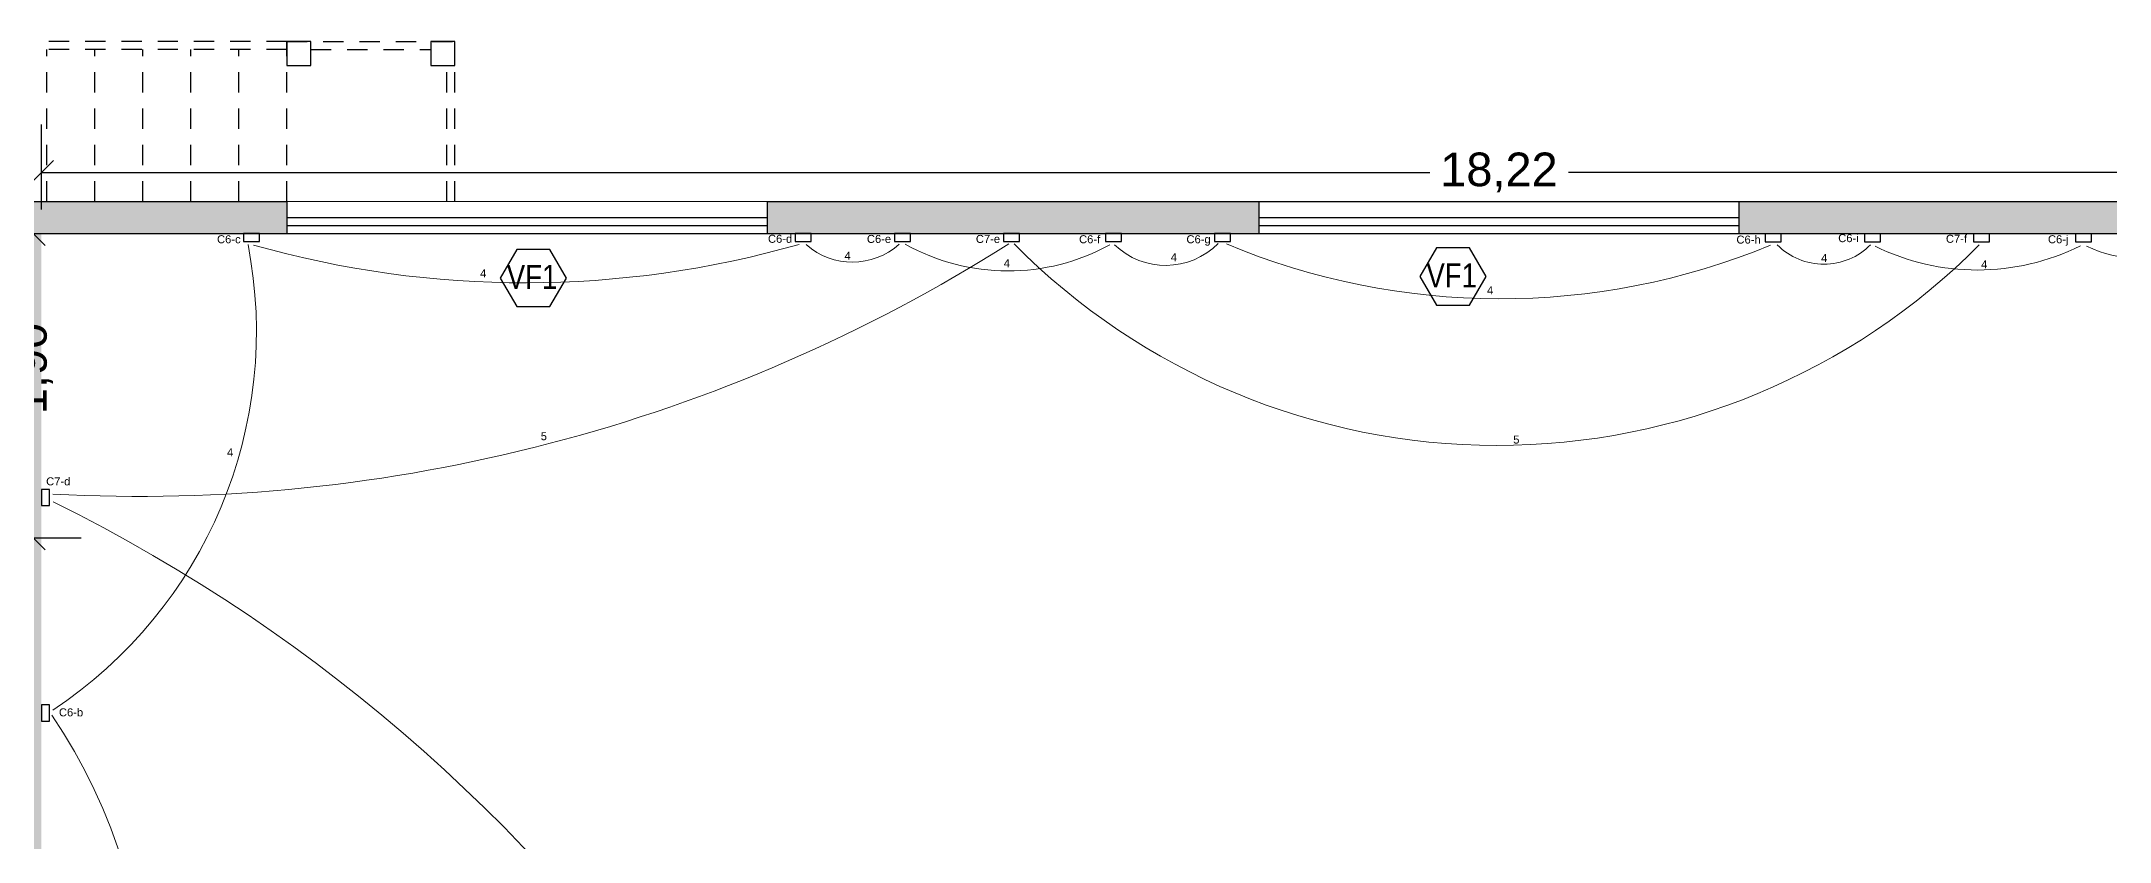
# Model space of a CAD drawing. Header units: millimetres. Extents: x 569 to 671, y 232 to 291.
# Drawn here: x 581.68 to 594.61, y 243.79 to 248.79 of the extents above; entities that cross this region are included whole.
import ezdxf

# ---------------------------------------------------------------- set-up
doc = ezdxf.new("R2010")
doc.units = ezdxf.units.MM
doc.linetypes.add('DASHED', pattern=[19.05, 12.7, -6.35])
doc.layers.add('Cotas', color=9, linetype='Continuous', lineweight=13)
doc.layers.add('Mobiliario', color=84, linetype='Continuous', lineweight=18)
for name, color, linetype in [('Muros', 1, 'Continuous'), ('Proyeccion', 2, 'DASHED'), ('Texto', 241, 'Continuous'), ('Vista', 4, 'Continuous')]:
    doc.layers.add(name, color=color, linetype=linetype)
doc.styles.add('CARATULA', font='arial.ttf')
doc.styles.add('Cecilia-3', font='ARIALN.TTF', dxfattribs={"height": 0.04})
doc.styles.get("Standard").update_dxf_attribs({"font": 'arial.ttf'})
doc.dimstyles.new('Seba', dxfattribs={"dimscale": 0.3, "dimtxt": 0.7, "dimasz": 0.5, "dimexe": 1, "dimexo": 0.5, "dimgap": 0.3, "dimtad": 0, "dimzin": 1, "dimtxsty": 'CARATULA', "dimblk": 'OBLIQUE', "dimcen": 0.5, "dimclrd": 256, "dimclre": 256, "dimadec": 0, "dimazin": 0, "dimtm": 1e-09, "dimtfac": 1, "dimtmove": 0, "dimatfit": 3, "dimldrblk": 'OBLIQUE', "dimfxl": 1.25, "dimarcsym": 1})

# ---------------------------------------------------------------- blocks, each defined once
blk = doc.blocks.new('_Oblique')
at = {"color": 0, "linetype": 'ByBlock', "lineweight": -2}
blk.add_line((-0.5, -0.5), (0.5, 0.5), dxfattribs=at)
blk = doc.blocks.new('*D306')
at = {"layer": 'Cotas', "lineweight": -2, "transparency": 16777216}
for p, q in [((581.682, 247.74), (581.682, 248.271)), ((599.901, 247.74), (599.901, 248.271)), ((581.682, 247.971), (590.358, 247.971)), ((599.901, 247.971), (591.225, 247.971))]:
    blk.add_line(p, q, dxfattribs=at)
at = {"layer": 'Defpoints', "color": 0, "transparency": 16777216}
for p in [(581.682, 247.971), (581.682, 247.59), (599.901, 247.59)]:
    blk.add_point(p, dxfattribs=at)
at = {"layer": 'Cotas', "lineweight": -2, "transparency": 16777216, "xscale": 0.15, "yscale": 0.15, "zscale": 0.15, "rotation": 180}
blk.add_blockref('_Oblique', (581.682, 247.971), dxfattribs=at)
at = {"layer": 'Cotas', "lineweight": -2, "transparency": 16777216, "xscale": 0.15, "yscale": 0.15, "zscale": 0.15}
blk.add_blockref('_Oblique', (599.901, 247.971), dxfattribs=at)
at = {"layer": 'Cotas', "color": 0, "transparency": 16777216, "insert": (590.791, 247.971), "char_height": 0.21, "attachment_point": 5, "style": 'CARATULA'}
blk.add_mtext('18,22', dxfattribs=at)
blk = doc.blocks.new('*D293')
at = {"layer": 'Cotas', "lineweight": -2, "transparency": 16777216}
for p, q in [((581.63, 247.59), (581.63, 247.099)), ((581.632, 247.59), (581.93, 247.59)), ((581.63, 245.69), (581.63, 246.394)), ((581.63, 245.69), (581.93, 245.69))]:
    blk.add_line(p, q, dxfattribs=at)
at = {"layer": 'Defpoints', "color": 0, "transparency": 16777216}
for p in [(581.482, 247.59), (581.63, 247.59), (581.48, 245.69)]:
    blk.add_point(p, dxfattribs=at)
at = {"layer": 'Cotas', "lineweight": -2, "transparency": 16777216, "xscale": 0.15, "yscale": 0.15, "zscale": 0.15}
for p, rotation in [((581.63, 247.59), 90), ((581.63, 245.69), 270)]:
    blk.add_blockref('_Oblique', p, dxfattribs=dict(at, rotation=rotation))
at = {"layer": 'Cotas', "color": 0, "transparency": 16777216, "insert": (581.63, 246.747), "char_height": 0.21, "attachment_point": 5, "rotation": 90, "style": 'CARATULA'}
blk.add_mtext('1,90', dxfattribs=at)

msp = doc.modelspace()

# ---------------------------------------------------------------- hatches: boundary and pattern name
at = {"layer": 'Muros'}
h = msp.add_hatch(color=256, dxfattribs=at)
h.dxf.hatch_style = 1
h.paths.add_polyline_path([(600.021, 247.79), (598.366, 247.79), (598.366, 247.59), (599.901, 247.59), (600.536, 246.388), (600.713, 246.482)])
h.paths.add_polyline_path([(595.366, 247.79), (592.291, 247.79), (592.291, 247.59), (595.366, 247.59)])
h.paths.add_polyline_path([(589.291, 247.79), (586.582, 247.79), (586.217, 247.79), (586.217, 247.59), (586.582, 247.59), (589.291, 247.59)])
h.paths.add_polyline_path([(602.583, 242.945), (602.406, 242.852), (603.099, 241.541), (603.275, 241.635)])
h.paths.add_polyline_path([(605.145, 238.098), (604.968, 238.005), (605.505, 236.99), (604.436, 236.99), (604.436, 236.79), (605.837, 236.79)])
h.paths.add_polyline_path([(601.436, 236.99), (598.366, 236.99), (598.366, 236.79), (601.436, 236.79)])
h.paths.add_polyline_path([(595.366, 236.99), (592.291, 236.99), (592.291, 236.79), (595.366, 236.79)])
h.paths.add_polyline_path([(589.291, 236.99), (586.582, 236.99), (586.217, 236.99), (586.217, 236.79), (586.582, 236.79), (589.291, 236.79)])
h.paths.add_polyline_path([(600.151, 242.29, 1), (599.651, 242.29, 1)])
h.paths.add_polyline_path([(594.081, 242.29, 1), (593.581, 242.29, 1)])
h.paths.add_polyline_path([(588.002, 242.29, 1), (587.502, 242.29, 1)])
h.paths.add_polyline_path([(583.217, 236.99), (581.682, 236.99), (581.682, 238.29), (581.482, 238.29), (581.482, 236.99), (581.082, 236.99), (581.082, 236.79), (583.217, 236.79)])
h.paths.add_polyline_path([(581.682, 241.09), (576.782, 241.09), (576.782, 240.89), (578.482, 240.89), (578.482, 236.99), (577.782, 236.99), (577.782, 236.79), (578.682, 236.79), (578.682, 240.89), (581.482, 240.89), (581.482, 239.79), (581.682, 239.79)])
h.paths.add_polyline_path([(575.882, 237.79), (576.782, 237.79), (576.782, 237.69), (576.882, 237.69), (576.882, 237.89), (575.882, 237.89), (575.882, 238.69), (576.782, 238.69), (576.782, 238.59), (576.882, 238.59), (576.882, 238.79), (575.882, 238.79), (575.882, 239.59), (576.882, 239.59), (576.882, 239.69), (575.882, 239.69), (575.882, 241.49), (575.682, 241.49), (575.682, 236.79), (576.582, 236.79), (576.582, 236.99), (575.882, 236.99)])
h.paths.add_polyline_path([(579.382, 243.69), (578.682, 243.69), (578.682, 245.49), (580.282, 245.49), (580.282, 243.49), (580.682, 243.49), (580.682, 243.69), (580.482, 243.69), (580.482, 245.69), (578.682, 245.69), (578.682, 247.59), (579.082, 247.59), (579.082, 247.79), (577.782, 247.79), (577.782, 247.59), (578.482, 247.59), (578.482, 243.69), (576.782, 243.69), (576.782, 243.49), (579.382, 243.49)])
h.paths.add_polyline_path([(581.682, 247.59), (583.217, 247.59), (583.217, 247.79), (581.482, 247.79), (581.482, 243.49), (581.682, 243.49)])
h.paths.add_polyline_path([(580.682, 247.79), (580.282, 247.79), (580.282, 247.59), (580.682, 247.59)])
h.paths.add_polyline_path([(576.582, 247.79), (575.682, 247.79), (575.682, 243.29), (575.882, 243.29), (575.882, 244.89), (576.882, 244.89), (576.882, 245.09), (576.782, 245.09), (576.782, 244.99), (575.882, 244.99), (575.882, 245.79), (576.882, 245.79), (576.882, 245.99), (576.782, 245.99), (576.782, 245.89), (575.882, 245.89), (575.882, 246.69), (576.882, 246.69), (576.882, 246.89), (576.782, 246.89), (576.782, 246.79), (575.882, 246.79), (575.882, 247.59), (576.582, 247.59)])

# ---------------------------------------------------------------- linework, layer by layer
at = {"color": 7, "true_color": 0xffffff}
for p, q in [((583.045, 247.59), (582.945, 247.59)), ((582.945, 247.59), (582.945, 247.54)), ((582.945, 247.54), (582.995, 247.54)), ((582.995, 247.54), (583.045, 247.54)), ((583.045, 247.54), (583.045, 247.59)), ((586.492, 247.59), (586.392, 247.59)), ((586.392, 247.59), (586.392, 247.54)), ((586.392, 247.54), (586.442, 247.54)), ((586.442, 247.54), (586.492, 247.54)), ((586.492, 247.54), (586.492, 247.59)), ((587.113, 247.59), (587.013, 247.59)), ((587.013, 247.59), (587.013, 247.54)), ((587.013, 247.54), (587.063, 247.54)), ((587.063, 247.54), (587.113, 247.54)), ((587.113, 247.54), (587.113, 247.59)), ((588.432, 247.59), (588.332, 247.59)), ((588.332, 247.59), (588.332, 247.54)), ((588.332, 247.54), (588.382, 247.54)), ((588.382, 247.54), (588.432, 247.54)), ((588.432, 247.54), (588.432, 247.59)), ((589.113, 247.59), (589.013, 247.59)), ((589.013, 247.59), (589.013, 247.54)), ((589.013, 247.54), (589.063, 247.54)), ((589.063, 247.54), (589.113, 247.54)), ((589.113, 247.54), (589.113, 247.59)), ((592.554, 247.588), (592.454, 247.588)), ((592.454, 247.588), (592.454, 247.538)), ((592.454, 247.538), (592.504, 247.538)), ((592.504, 247.538), (592.554, 247.538)), ((592.554, 247.538), (592.554, 247.588)), ((593.175, 247.588), (593.075, 247.588)), ((593.075, 247.588), (593.075, 247.538)), ((593.075, 247.538), (593.125, 247.538)), ((593.125, 247.538), (593.175, 247.538)), ((593.175, 247.538), (593.175, 247.588)), ((594.494, 247.588), (594.394, 247.588)), ((594.394, 247.588), (594.394, 247.538)), ((594.394, 247.538), (594.444, 247.538)), ((594.444, 247.538), (594.494, 247.538)), ((594.494, 247.538), (594.494, 247.588)), ((581.732, 244.645), (581.682, 244.645)), ((581.682, 244.645), (581.682, 244.545)), ((581.682, 244.545), (581.732, 244.545)), ((581.732, 244.595), (581.732, 244.645)), ((581.732, 244.545), (581.732, 244.595))]:
    msp.add_line(p, q, dxfattribs=at)
at = {"color": 4}
for p, q in [((587.794, 247.59), (587.694, 247.59)), ((587.694, 247.59), (587.694, 247.54)), ((587.694, 247.54), (587.744, 247.54)), ((587.744, 247.54), (587.794, 247.54)), ((587.794, 247.54), (587.794, 247.59)), ((593.856, 247.588), (593.756, 247.588)), ((593.756, 247.588), (593.756, 247.538)), ((593.756, 247.538), (593.806, 247.538)), ((593.806, 247.538), (593.856, 247.538)), ((593.856, 247.538), (593.856, 247.588)), ((581.732, 245.992), (581.682, 245.992)), ((581.682, 245.992), (581.682, 245.942)), ((581.732, 245.892), (581.732, 245.992)), ((581.682, 245.942), (581.682, 245.892)), ((581.682, 245.892), (581.732, 245.892))]:
    msp.add_line(p, q, dxfattribs=at)
at = {"layer": 'Cotas', "color": 3}
for centre, radius, start, end in [((580.19, 246.979), 2.836, 303.4602, 11.0279), ((584.705, 253.513), 6.231, 254.186, 285.9611), ((586.751, 247.846), 0.435, 228.4313, 312.0601), ((587.723, 248.675), 1.319, 240.8749, 298.8687), ((588.708, 247.853), 0.462, 226.0754, 315.3605), ((590.798, 251.618), 4.436, 247.3204, 292.3929), ((592.821, 247.809), 0.411, 225.0188, 315.3019), ((594.782, 248.159), 0.722, 243.7716, 297.0007), ((593.781, 248.812), 1.45, 243.8117, 296.3418), ((578.781, 242.592), 3.573, 326.5747, 33.8488)]:
    msp.add_arc(centre, radius, start, end, dxfattribs=at)
at = {"layer": 'Cotas', "color": 4}
for centre, radius, start, end in [((582.288, 256.114), 10.166, 266.9902, 302.3489), ((590.78, 250.515), 4.249, 224.7329, 315.1469), ((577.107, 236.504), 10.496, 3.083, 63.7069)]:
    msp.add_arc(centre, radius, start, end, dxfattribs=at)
at = {"layer": 'Mobiliario'}
msp.add_line((583.217, 247.79), (586.217, 247.79), dxfattribs=at)
at = {"layer": 'Muros', "ltscale": 0.01}
for p, q in [((581.482, 247.79), (583.217, 247.79)), ((586.217, 247.79), (586.582, 247.79)), ((586.582, 247.79), (589.291, 247.79)), ((592.291, 247.79), (595.366, 247.79)), ((581.682, 247.59), (583.217, 247.59)), ((586.217, 247.59), (586.582, 247.59)), ((586.582, 247.59), (589.291, 247.59)), ((592.291, 247.59), (595.366, 247.59))]:
    msp.add_line(p, q, dxfattribs=at)
at = {"layer": 'Muros'}
for p, q in [((583.217, 247.79), (583.217, 247.59)), ((586.217, 247.79), (586.217, 247.59)), ((589.291, 247.79), (589.291, 247.59)), ((592.291, 247.79), (592.291, 247.59))]:
    msp.add_line(p, q, dxfattribs=at)
at = {"layer": 'Muros', "ltscale": 0.01}
for points in [[(583.217, 248.64), (583.367, 248.64), (583.367, 248.79), (583.217, 248.79)], [(584.117, 248.64), (584.267, 248.64), (584.267, 248.79), (584.117, 248.79)]]:
    msp.add_lwpolyline(points, close=True, dxfattribs=at)
at = {"layer": 'Proyeccion', "ltscale": 0.01}
for p, q in [((583.217, 248.79), (579.764, 248.79)), ((583.217, 248.74), (580.517, 248.74)), ((581.717, 247.79), (581.717, 248.74)), ((582.017, 247.79), (582.017, 248.74)), ((582.317, 247.79), (582.317, 248.74)), ((582.617, 247.79), (582.617, 248.74)), ((582.917, 247.79), (582.917, 248.74)), ((583.217, 248.79), (584.267, 248.79)), ((583.217, 248.74), (583.217, 248.79)), ((583.217, 247.79), (583.217, 248.74)), ((583.367, 248.74), (584.117, 248.74)), ((584.267, 247.79), (584.267, 248.79)), ((584.217, 247.79), (584.217, 248.64))]:
    msp.add_line(p, q, dxfattribs=at)
at = {"layer": 'Texto'}
for p, q in [((583.217, 247.69), (586.217, 247.69)), ((589.291, 247.69), (592.291, 247.69)), ((583.217, 247.59), (586.217, 247.59)), ((589.291, 247.64), (592.291, 247.64))]:
    msp.add_line(p, q, dxfattribs=at)
at = {"layer": 'Vista'}
for p, q in [((589.291, 247.79), (592.291, 247.79)), ((583.217, 247.64), (586.217, 247.64)), ((589.291, 247.59), (592.291, 247.59))]:
    msp.add_line(p, q, dxfattribs=at)
for points in [[(584.86, 247.49), (584.654, 247.49), (584.55, 247.312), (584.654, 247.133), (584.86, 247.133), (584.963, 247.312)], [(590.607, 247.5), (590.4, 247.5), (590.297, 247.321), (590.4, 247.143), (590.607, 247.143), (590.71, 247.321)]]:
    msp.add_lwpolyline(points, close=True, dxfattribs=at)

# ---------------------------------------------------------------- texts
at = {"color": 3, "char_height": 0.05, "attachment_point": 1}
for s, insert in [('{\\C4;C7-e}', (587.522, 247.581)), ('{\\C4;C7-f}', (593.584, 247.582)), ('4', (586.701, 247.476)), ('4', (587.696, 247.429)), ('4', (588.74, 247.467)), ('4', (592.804, 247.462)), ('4', (593.804, 247.422)), ('4', (584.424, 247.366)), ('4', (590.716, 247.26)), ('4', (582.842, 246.248)), ('{\\C4;5}', (584.803, 246.349)), ('{\\C4;5}', (590.88, 246.328)), ('{\\C4;C7-d}', (581.712, 246.067))]:
    msp.add_mtext_dynamic_manual_height_columns(s, width=0.22809, gutter_width=12.5, heights=[0], dxfattribs=dict(at, insert=insert))
at = {"layer": 'Cotas', "color": 3, "char_height": 0.05, "width": 0.1522, "attachment_point": 1}
for s, insert in [('C6-c', (582.78, 247.579)), ('C6-d', (586.223, 247.582)), ('C6-e', (586.841, 247.581)), ('C6-f', (588.167, 247.579)), ('C6-g', (588.838, 247.579)), ('C6-h', (592.275, 247.577)), ('C6-i', (592.911, 247.586)), ('C6-j', (594.222, 247.579)), ('C6-b', (581.792, 244.624))]:
    msp.add_mtext(s, dxfattribs=dict(at, insert=insert))
at = {"layer": 'Texto', "char_height": 0.15, "width": 0.79439, "attachment_point": 1, "style": 'Cecilia-3'}
for insert in [(584.543, 247.394), (590.29, 247.403)]:
    msp.add_mtext(' VF1', dxfattribs=dict(at, insert=insert))

# ---------------------------------------------------------------- dimensions: what is measured, and where the dimension line sits
at = {"layer": 'Cotas'}
dim = msp.add_linear_dim(base=(581.682, 247.971), p1=(599.901, 247.59), p2=(581.682, 247.59), dimstyle='Seba', dxfattribs=at)
dim.commit()
dim.dimension.update_dxf_attribs({"geometry": '*D306', "text_midpoint": (590.791, 247.971), "dimtype": 160})
dim = msp.add_linear_dim(base=(581.63, 247.59), p1=(581.48, 245.69), p2=(581.482, 247.59), angle=90, dimstyle='Seba', dxfattribs=at)
dim.commit()
dim.dimension.update_dxf_attribs({"geometry": '*D293', "text_midpoint": (581.63, 246.747), "dimtype": 160})

doc.saveas('drawing.dxf')
